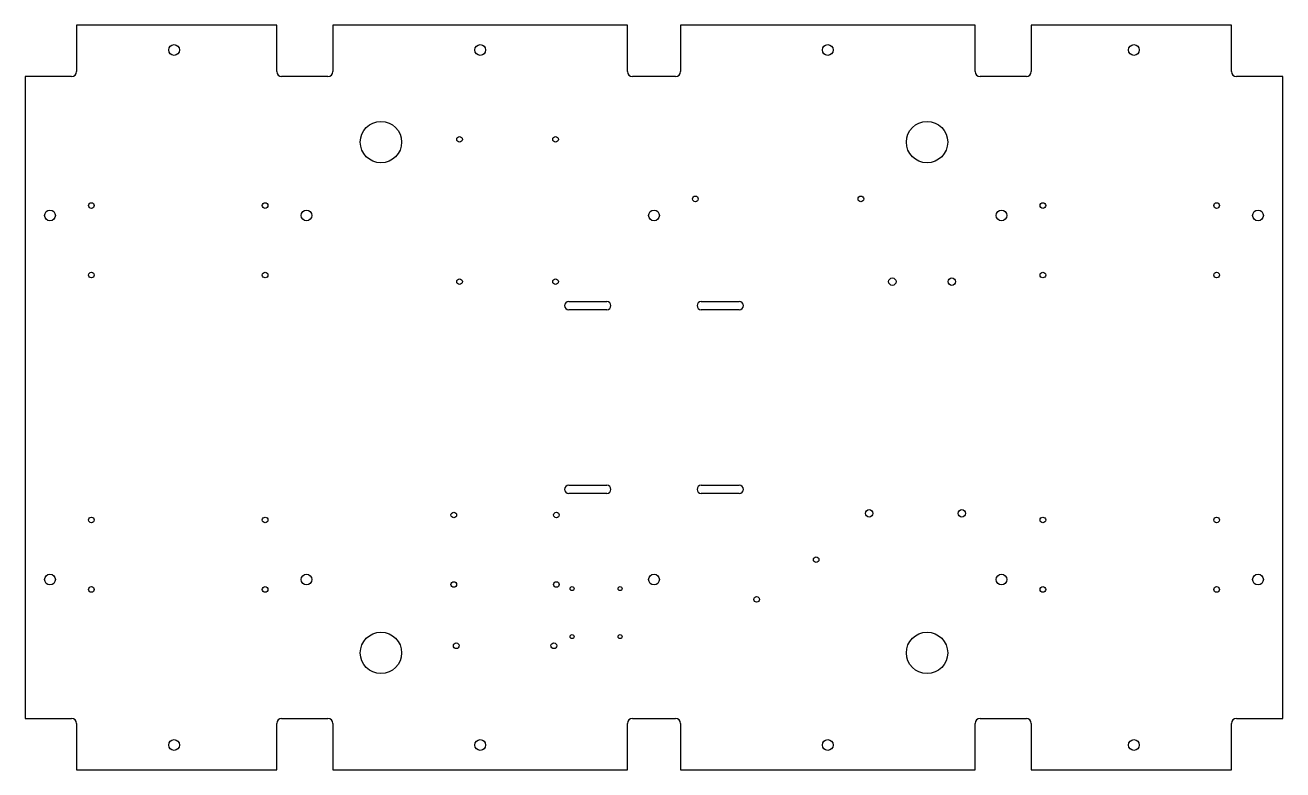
# Model space of a CAD drawing. Header units: millimetres. Extents: x -380 to 380, y -225 to 225.
import ezdxf

# ---------------------------------------------------------------- set-up
doc = ezdxf.new("R2010")
doc.units = ezdxf.units.MM
doc.layers.add('CUT', color=7, linetype='CONTINUOUS')

msp = doc.modelspace()

# ---------------------------------------------------------------- linework, layer by layer
at = {"layer": 'CUT'}
for p, q in [((-228, 225), (-349, 225)), ((-349, 225), (-349, 197)), ((-228, 197), (-228, 225)), ((-16, 225), (-194, 225)), ((-194, 225), (-194, 197)), ((-16, 197), (-16, 225)), ((194, 225), (16, 225)), ((16, 225), (16, 197)), ((194, 197), (194, 225)), ((349, 225), (228, 225)), ((228, 225), (228, 197)), ((349, 197), (349, 225)), ((-380, 194), (-380, -194)), ((-352, 194), (-380, 194)), ((-197, 194), (-225, 194)), ((13, 194), (-13, 194)), ((225, 194), (197, 194)), ((380, 194), (352, 194)), ((380, -194), (380, 194)), ((-51.5, 58), (-28.5, 58)), ((28.5, 58), (51.5, 58)), ((-28.5, 53), (-51.5, 53)), ((51.5, 53), (28.5, 53)), ((-51.5, -53), (-28.5, -53)), ((28.5, -53), (51.5, -53)), ((-28.5, -58), (-51.5, -58)), ((51.5, -58), (28.5, -58)), ((-380, -194), (-352, -194)), ((-349, -197), (-349, -225)), ((-228, -225), (-228, -197)), ((-225, -194), (-197, -194)), ((-194, -197), (-194, -225)), ((-16, -225), (-16, -197)), ((-13, -194), (13, -194)), ((16, -197), (16, -225)), ((194, -225), (194, -197)), ((197, -194), (225, -194)), ((228, -197), (228, -225)), ((349, -225), (349, -197)), ((352, -194), (380, -194)), ((-349, -225), (-228, -225)), ((-194, -225), (-16, -225)), ((16, -225), (194, -225)), ((228, -225), (349, -225))]:
    msp.add_line(p, q, dxfattribs=at)
for centre, radius in [((-290, 210), 3.25), ((-105, 210), 3.25), ((105, 210), 3.25), ((290, 210), 3.25), ((-165, 154.34), 12.5), ((165, 154.34), 12.5), ((-117.5, 156), 1.7), ((-59.5, 156), 1.7), ((25, 120), 1.7), ((125, 120), 1.7), ((-340, 116), 1.7), ((-235, 116), 1.7), ((235, 116), 1.7), ((340, 116), 1.7), ((-365, 110), 3.25), ((-210, 110), 3.25), ((0, 110), 3.25), ((210, 110), 3.25), ((365, 110), 3.25), ((-340, 74), 1.7), ((-235, 74), 1.7), ((-117.5, 70), 1.7), ((-59.5, 70), 1.7), ((144, 70), 2.25), ((180, 70), 2.25), ((235, 74), 1.7), ((340, 74), 1.7), ((130, -70), 2.25), ((186, -70), 2.25), ((-340, -74), 1.7), ((-235, -74), 1.7), ((-121, -71), 1.7), ((-59, -71), 1.7), ((235, -74), 1.7), ((340, -74), 1.7), ((98, -98), 1.7), ((-365, -110), 3.25), ((-210, -110), 3.25), ((-121, -113), 1.7), ((-59, -113), 1.7), ((0, -110), 3.25), ((210, -110), 3.25), ((365, -110), 3.25), ((-340, -116), 1.7), ((-235, -116), 1.7), ((-49.5, -115.5), 1.2), ((-20.5, -115.5), 1.2), ((62, -122), 1.7), ((235, -116), 1.7), ((340, -116), 1.7), ((-165, -154.34), 12.5), ((-49.5, -144.5), 1.2), ((-20.5, -144.5), 1.2), ((165, -154.34), 12.5), ((-119.5, -150), 1.75), ((-60.5, -150), 1.75), ((-290, -210), 3.25), ((-105, -210), 3.25), ((105, -210), 3.25), ((290, -210), 3.25)]:
    msp.add_circle(centre, radius, dxfattribs=at)
for centre, radius, start, end in [((-352, 197), 3, -90, 0), ((-225, 197), 3, -180, -90), ((-197, 197), 3, -90, 0), ((-13, 197), 3, -180, -90), ((13, 197), 3, -90, 0), ((197, 197), 3, -180, -90), ((225, 197), 3, -90, 0), ((352, 197), 3, -180, -90), ((-51.5, 55.5), 2.5, -270, -90), ((-28.5, 55.5), 2.5, -90, 90), ((28.5, 55.5), 2.5, -270, -90), ((51.5, 55.5), 2.5, -90, 90), ((-51.5, -55.5), 2.5, -270, -90), ((-28.5, -55.5), 2.5, -90, 90), ((28.5, -55.5), 2.5, -270, -90), ((51.5, -55.5), 2.5, -90, 90), ((-352, -197), 3, 0, 90), ((-225, -197), 3, 90, 180), ((-197, -197), 3, 0, 90), ((-13, -197), 3, 90, 180), ((13, -197), 3, 0, 90), ((197, -197), 3, 90, 180), ((225, -197), 3, 0, 90), ((352, -197), 3, 90, 180)]:
    msp.add_arc(centre, radius, start, end, dxfattribs=at)

doc.saveas('drawing.dxf')
